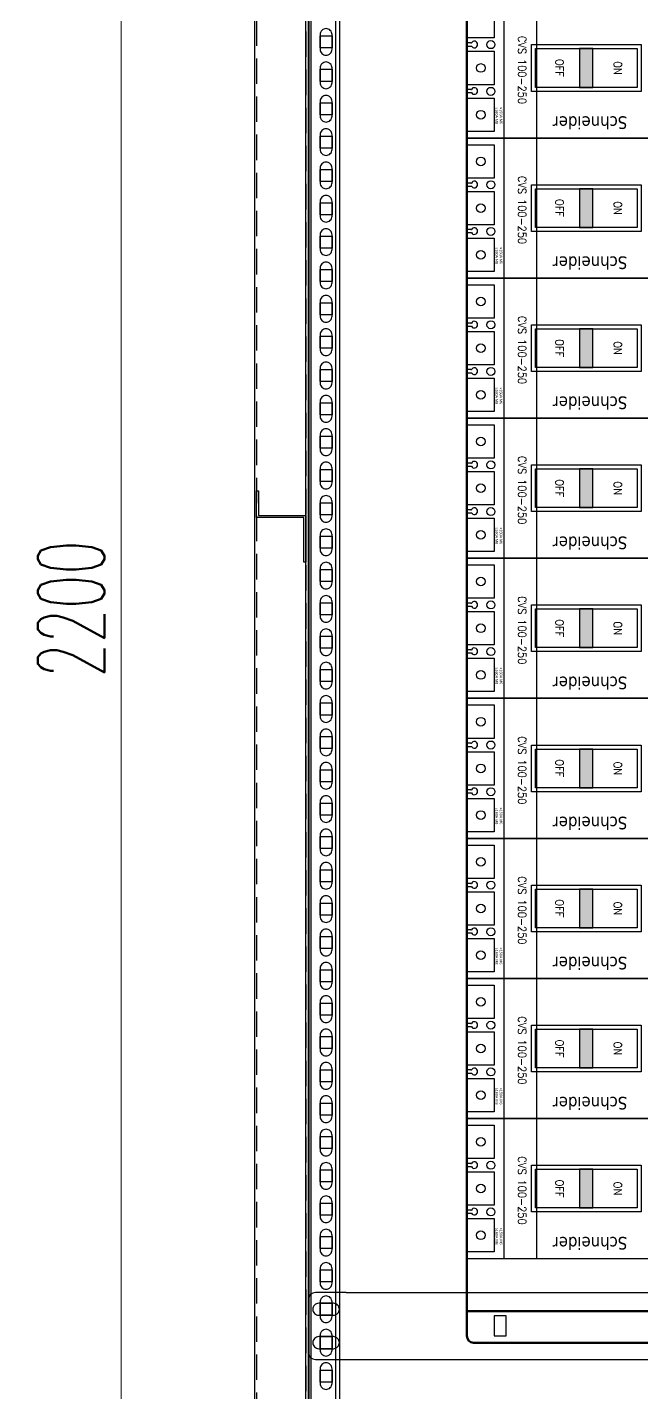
# Model space of a CAD drawing. Header units: millimetres. Extents: x 173893 to 258446, y -176540 to -123824.
# Drawn here: x 191979 to 192440, y -174046 to -173023 of the extents above; entities that cross this region are included whole.
import ezdxf
from ezdxf.enums import TextEntityAlignment as Align

# ---------------------------------------------------------------- set-up
doc = ezdxf.new("R2010")
doc.units = ezdxf.units.MM
doc.header["$LTSCALE"] = 3
doc.linetypes.add('HIDDEN', pattern=[9.525, 6.35, -3.175])
for name, color, linetype in [('@.VISIBLE', 7, 'Continuous'), ('dim', 7, 'Continuous'), ('Thiet bi', 7, 'Continuous')]:
    doc.layers.add(name, color=color, linetype=linetype)
doc.layers.add('Visible (ISO)', color=7, linetype='Continuous', lineweight=50)
doc.styles.add('Ann_w01', font='romans.shx', dxfattribs={"width": 0.6, "bigfont": 'chineset.shx'})
doc.styles.add('HW_Standard', font='complex.shx', dxfattribs={"width": 0.9})
doc.styles.get("Standard").update_dxf_attribs({"font": 'arial.ttf'})
doc.styles.add('STYLE1', font='', dxfattribs={"height": 20})
doc.styles.get('STYLE1').set_extended_font_data('.VnTeknicalH')
doc.dimstyles.new('Dim 01_SC25', dxfattribs={"dimscale": 25, "dimtxt": 2, "dimasz": 1.3, "dimexe": 0.5, "dimexo": 0.5, "dimgap": 0.5, "dimtad": 1, "dimdec": 1, "dimzin": 12, "dimdsep": 46, "dimtxsty": 'Ann_w01', "dimblk": 'OPEN30', "dimcen": 1.5, "dimclrd": 6, "dimclre": 6, "dimclrt": 3, "dimadec": 1, "dimazin": 3, "dimtm": 1e-09, "dimtfac": 1, "dimtdec": 1, "dimtix": 1, "dimtmove": 0, "dimatfit": 3, "dimldrblk": 'OPEN30', "dimfxl": 1, "dimtolj": 1, "dimlwd": 0, "dimlwe": 0, "dimarcsym": 0})

# ---------------------------------------------------------------- blocks, each defined once
blk = doc.blocks.new('_Open30')
at = {"color": 0, "linetype": 'ByBlock', "lineweight": -2}
for p, q in [((-1, 0.268), (0, 0)), ((0, 0), (-1, -0.268)), ((0, 0), (-1, 0))]:
    blk.add_line(p, q, dxfattribs=at)
blk = doc.blocks.new('*D72')
at = {"layer": 'Defpoints', "color": 0, "transparency": 16777216}
for p in [(192049.5, -172358.9), (192149.5, -172358.9), (192149.5, -174558.9)]:
    blk.add_point(p, dxfattribs=at)
at = {"layer": 'dim', "color": 6, "lineweight": 0, "transparency": 16777216}
for p, q in [((192137, -172358.9), (192037, -172358.9)), ((192049.5, -174526.4), (192049.5, -172391.4)), ((192137, -174558.9), (192037, -174558.9))]:
    blk.add_line(p, q, dxfattribs=at)
at = {"layer": 'dim', "color": 6, "lineweight": 0, "transparency": 16777216, "xscale": 32.5, "yscale": 32.5, "zscale": 32.5}
for p, rotation in [((192049.5, -172358.9), 90), ((192049.5, -174558.9), 270)]:
    blk.add_blockref('_Open30', p, dxfattribs=dict(at, rotation=rotation))
at = {"layer": 'dim', "color": 3, "transparency": 16777216, "insert": (192012, -173458.9), "char_height": 50, "attachment_point": 5, "rotation": 90, "style": 'Ann_w01'}
blk.add_mtext('\\A1;2200', dxfattribs=at)
blk = doc.blocks.new('Oval 20x9')
at = {"layer": '@.VISIBLE', "color": 2}
blk.add_lwpolyline([(-5.5, -4.5), (5.5, -4.5, 0.414214), (10, 0), (10, 0, 0.414214), (5.5, 4.5), (-5.5, 4.5, 0.414214), (-10, 0), (-10, 0, 0.414214)], format="xyb", close=True, dxfattribs=at)

msp = doc.modelspace()

# ---------------------------------------------------------------- hatches: boundary and pattern name
at = {"layer": 'Thiet bi'}
for points in [[(192403.02, -173038.88), (192393.02, -173038.88), (192393.02, -173067.88), (192403.02, -173067.88)], [(192403.02, -173143.88), (192393.02, -173143.88), (192393.02, -173172.88), (192403.02, -173172.88)], [(192403.02, -173248.88), (192393.02, -173248.88), (192393.02, -173277.88), (192403.02, -173277.88)], [(192403.02, -173353.88), (192393.02, -173353.88), (192393.02, -173382.88), (192403.02, -173382.88)], [(192403.02, -173458.88), (192393.02, -173458.88), (192393.02, -173487.88), (192403.02, -173487.88)], [(192403.02, -173563.88), (192393.02, -173563.88), (192393.02, -173592.88), (192403.02, -173592.88)], [(192403.02, -173668.88), (192393.02, -173668.88), (192393.02, -173697.88), (192403.02, -173697.88)], [(192403.02, -173773.88), (192393.02, -173773.88), (192393.02, -173802.88), (192403.02, -173802.88)], [(192403.02, -173878.88), (192393.02, -173878.88), (192393.02, -173907.88), (192403.02, -173907.88)]]:
    msp.add_hatch(color=8, dxfattribs=at).paths.add_polyline_path(points)

# ---------------------------------------------------------------- linework, layer by layer
at = {"color": 7}
for p, q in [((192336.5, -173105.88), (192336.5, -173000.88)), ((192361.05, -173105.88), (192361.05, -173000.88)), ((192336.5, -173210.88), (192336.5, -173105.88)), ((192361.05, -173210.88), (192361.05, -173105.88)), ((192336.5, -173315.88), (192336.5, -173210.88)), ((192361.05, -173315.88), (192361.05, -173210.88)), ((192336.5, -173420.88), (192336.5, -173315.88)), ((192361.05, -173420.88), (192361.05, -173315.88)), ((192336.5, -173525.88), (192336.5, -173420.88)), ((192361.05, -173525.88), (192361.05, -173420.88)), ((192336.5, -173630.88), (192336.5, -173525.88)), ((192361.05, -173630.88), (192361.05, -173525.88)), ((192336.5, -173735.88), (192336.5, -173630.88)), ((192361.05, -173735.88), (192361.05, -173630.88)), ((192336.5, -173840.88), (192336.5, -173735.88)), ((192361.05, -173840.88), (192361.05, -173735.88)), ((192336.5, -173945.88), (192336.5, -173840.88)), ((192361.05, -173945.88), (192361.05, -173840.88))]:
    msp.add_line(p, q, dxfattribs=at)
for points in [[(192149.48, -174458.88), (193049.48, -174458.88), (193049.48, -172358.88), (192149.48, -172358.88)], [(192189.48, -174418.88), (193009.48, -174418.88), (193009.48, -172398.88), (192189.48, -172398.88)], [(192198.48, -173029.38), (192207.48, -173029.38), (192207.48, -173038.38), (192198.48, -173038.38)], [(192436.02, -173038.88), (192436.02, -173067.88), (192360.02, -173067.88), (192360.02, -173038.88)], [(192198.48, -173054.38), (192207.48, -173054.38), (192207.48, -173063.38), (192198.48, -173063.38)], [(192198.48, -173079.38), (192207.48, -173079.38), (192207.48, -173088.38), (192198.48, -173088.38)], [(192198.48, -173104.38), (192207.48, -173104.38), (192207.48, -173113.38), (192198.48, -173113.38)], [(192198.48, -173129.38), (192207.48, -173129.38), (192207.48, -173138.38), (192198.48, -173138.38)], [(192436.02, -173143.88), (192436.02, -173172.88), (192360.02, -173172.88), (192360.02, -173143.88)], [(192198.48, -173154.38), (192207.48, -173154.38), (192207.48, -173163.38), (192198.48, -173163.38)], [(192198.48, -173179.38), (192207.48, -173179.38), (192207.48, -173188.38), (192198.48, -173188.38)], [(192198.48, -173204.38), (192207.48, -173204.38), (192207.48, -173213.38), (192198.48, -173213.38)], [(192198.48, -173229.38), (192207.48, -173229.38), (192207.48, -173238.38), (192198.48, -173238.38)], [(192198.48, -173254.38), (192207.48, -173254.38), (192207.48, -173263.38), (192198.48, -173263.38)], [(192436.02, -173248.88), (192436.02, -173277.88), (192360.02, -173277.88), (192360.02, -173248.88)], [(192198.48, -173279.38), (192207.48, -173279.38), (192207.48, -173288.38), (192198.48, -173288.38)], [(192198.48, -173304.38), (192207.48, -173304.38), (192207.48, -173313.38), (192198.48, -173313.38)], [(192198.48, -173329.38), (192207.48, -173329.38), (192207.48, -173338.38), (192198.48, -173338.38)], [(192198.48, -173354.38), (192207.48, -173354.38), (192207.48, -173363.38), (192198.48, -173363.38)], [(192436.02, -173353.88), (192436.02, -173382.88), (192360.02, -173382.88), (192360.02, -173353.88)], [(192198.48, -173379.38), (192207.48, -173379.38), (192207.48, -173388.38), (192198.48, -173388.38)], [(192198.48, -173404.38), (192207.48, -173404.38), (192207.48, -173413.38), (192198.48, -173413.38)], [(192198.48, -173429.38), (192207.48, -173429.38), (192207.48, -173438.38), (192198.48, -173438.38)], [(192198.48, -173454.38), (192207.48, -173454.38), (192207.48, -173463.38), (192198.48, -173463.38)], [(192436.02, -173458.88), (192436.02, -173487.88), (192360.02, -173487.88), (192360.02, -173458.88)], [(192198.48, -173479.38), (192207.48, -173479.38), (192207.48, -173488.38), (192198.48, -173488.38)], [(192198.48, -173504.38), (192207.48, -173504.38), (192207.48, -173513.38), (192198.48, -173513.38)], [(192198.48, -173529.38), (192207.48, -173529.38), (192207.48, -173538.38), (192198.48, -173538.38)], [(192198.48, -173554.38), (192207.48, -173554.38), (192207.48, -173563.38), (192198.48, -173563.38)], [(192436.02, -173563.88), (192436.02, -173592.88), (192360.02, -173592.88), (192360.02, -173563.88)], [(192198.48, -173579.38), (192207.48, -173579.38), (192207.48, -173588.38), (192198.48, -173588.38)], [(192198.48, -173604.38), (192207.48, -173604.38), (192207.48, -173613.38), (192198.48, -173613.38)], [(192198.48, -173629.38), (192207.48, -173629.38), (192207.48, -173638.38), (192198.48, -173638.38)], [(192198.48, -173654.38), (192207.48, -173654.38), (192207.48, -173663.38), (192198.48, -173663.38)], [(192436.02, -173668.88), (192436.02, -173697.88), (192360.02, -173697.88), (192360.02, -173668.88)], [(192198.48, -173679.38), (192207.48, -173679.38), (192207.48, -173688.38), (192198.48, -173688.38)], [(192198.48, -173704.38), (192207.48, -173704.38), (192207.48, -173713.38), (192198.48, -173713.38)], [(192198.48, -173729.38), (192207.48, -173729.38), (192207.48, -173738.38), (192198.48, -173738.38)], [(192198.48, -173754.38), (192207.48, -173754.38), (192207.48, -173763.38), (192198.48, -173763.38)], [(192198.48, -173779.38), (192207.48, -173779.38), (192207.48, -173788.38), (192198.48, -173788.38)], [(192436.02, -173773.88), (192436.02, -173802.88), (192360.02, -173802.88), (192360.02, -173773.88)], [(192198.48, -173804.38), (192207.48, -173804.38), (192207.48, -173813.38), (192198.48, -173813.38)], [(192198.48, -173829.38), (192207.48, -173829.38), (192207.48, -173838.38), (192198.48, -173838.38)], [(192198.48, -173854.38), (192207.48, -173854.38), (192207.48, -173863.38), (192198.48, -173863.38)], [(192198.48, -173879.38), (192207.48, -173879.38), (192207.48, -173888.38), (192198.48, -173888.38)], [(192436.02, -173878.88), (192436.02, -173907.88), (192360.02, -173907.88), (192360.02, -173878.88)], [(192198.48, -173904.38), (192207.48, -173904.38), (192207.48, -173913.38), (192198.48, -173913.38)], [(192198.48, -173929.38), (192207.48, -173929.38), (192207.48, -173938.38), (192198.48, -173938.38)], [(192198.48, -173954.38), (192207.48, -173954.38), (192207.48, -173963.38), (192198.48, -173963.38)], [(192198.48, -173979.38), (192207.48, -173979.38), (192207.48, -173988.38), (192198.48, -173988.38)], [(192198.48, -174004.38), (192207.48, -174004.38), (192207.48, -174013.38), (192198.48, -174013.38)], [(192198.48, -174029.38), (192207.48, -174029.38), (192207.48, -174038.38), (192198.48, -174038.38)]]:
    msp.add_lwpolyline(points, close=True)
at = {"linetype": 'HIDDEN'}
for points in [[(192150.98, -174457.38), (193047.98, -174457.38), (193047.98, -172360.38), (192150.98, -172360.38)], [(192187.98, -174420.38), (193010.98, -174420.38), (193010.98, -172397.38), (192187.98, -172397.38)]]:
    msp.add_lwpolyline(points, close=True, dxfattribs=at)
at = {"color": 151}
for points in [[(192187.98, -172370.38), (192207.98, -172370.38, -0.4142136), (192212.98, -172375.38), (192212.98, -174442.38, -0.4142136), (192207.98, -174447.38), (192187.98, -174447.38)], [(192198.48, -173028.38), (192198.48, -173039.38, 0.4142136), (192202.98, -173043.88), (192202.98, -173043.88, 0.4142136), (192207.48, -173039.38), (192207.48, -173028.38, 0.4142136), (192202.98, -173023.88), (192202.98, -173023.88, 0.4142136)], [(192198.48, -173053.38), (192198.48, -173064.38, 0.4142136), (192202.98, -173068.88), (192202.98, -173068.88, 0.4142136), (192207.48, -173064.38), (192207.48, -173053.38, 0.4142136), (192202.98, -173048.88), (192202.98, -173048.88, 0.4142136)], [(192198.48, -173078.38), (192198.48, -173089.38, 0.4142136), (192202.98, -173093.88), (192202.98, -173093.88, 0.4142136), (192207.48, -173089.38), (192207.48, -173078.38, 0.4142136), (192202.98, -173073.88), (192202.98, -173073.88, 0.4142136)], [(192198.48, -173103.38), (192198.48, -173114.38, 0.4142136), (192202.98, -173118.88), (192202.98, -173118.88, 0.4142136), (192207.48, -173114.38), (192207.48, -173103.38, 0.4142136), (192202.98, -173098.88), (192202.98, -173098.88, 0.4142136)], [(192198.48, -173128.38), (192198.48, -173139.38, 0.4142136), (192202.98, -173143.88), (192202.98, -173143.88, 0.4142136), (192207.48, -173139.38), (192207.48, -173128.38, 0.4142136), (192202.98, -173123.88), (192202.98, -173123.88, 0.4142136)], [(192198.48, -173153.38), (192198.48, -173164.38, 0.4142136), (192202.98, -173168.88), (192202.98, -173168.88, 0.4142136), (192207.48, -173164.38), (192207.48, -173153.38, 0.4142136), (192202.98, -173148.88), (192202.98, -173148.88, 0.4142136)], [(192198.48, -173178.38), (192198.48, -173189.38, 0.4142136), (192202.98, -173193.88), (192202.98, -173193.88, 0.4142136), (192207.48, -173189.38), (192207.48, -173178.38, 0.4142136), (192202.98, -173173.88), (192202.98, -173173.88, 0.4142136)], [(192198.48, -173203.38), (192198.48, -173214.38, 0.4142136), (192202.98, -173218.88), (192202.98, -173218.88, 0.4142136), (192207.48, -173214.38), (192207.48, -173203.38, 0.4142136), (192202.98, -173198.88), (192202.98, -173198.88, 0.4142136)], [(192198.48, -173228.38), (192198.48, -173239.38, 0.4142136), (192202.98, -173243.88), (192202.98, -173243.88, 0.4142136), (192207.48, -173239.38), (192207.48, -173228.38, 0.4142136), (192202.98, -173223.88), (192202.98, -173223.88, 0.4142136)], [(192198.48, -173253.38), (192198.48, -173264.38, 0.4142136), (192202.98, -173268.88), (192202.98, -173268.88, 0.4142136), (192207.48, -173264.38), (192207.48, -173253.38, 0.4142136), (192202.98, -173248.88), (192202.98, -173248.88, 0.4142136)], [(192198.48, -173278.38), (192198.48, -173289.38, 0.4142136), (192202.98, -173293.88), (192202.98, -173293.88, 0.4142136), (192207.48, -173289.38), (192207.48, -173278.38, 0.4142136), (192202.98, -173273.88), (192202.98, -173273.88, 0.4142136)], [(192198.48, -173303.38), (192198.48, -173314.38, 0.4142136), (192202.98, -173318.88), (192202.98, -173318.88, 0.4142136), (192207.48, -173314.38), (192207.48, -173303.38, 0.4142136), (192202.98, -173298.88), (192202.98, -173298.88, 0.4142136)], [(192198.48, -173328.38), (192198.48, -173339.38, 0.4142136), (192202.98, -173343.88), (192202.98, -173343.88, 0.4142136), (192207.48, -173339.38), (192207.48, -173328.38, 0.4142136), (192202.98, -173323.88), (192202.98, -173323.88, 0.4142136)], [(192198.48, -173353.38), (192198.48, -173364.38, 0.4142136), (192202.98, -173368.88), (192202.98, -173368.88, 0.4142136), (192207.48, -173364.38), (192207.48, -173353.38, 0.4142136), (192202.98, -173348.88), (192202.98, -173348.88, 0.4142136)], [(192198.48, -173378.38), (192198.48, -173389.38, 0.4142136), (192202.98, -173393.88), (192202.98, -173393.88, 0.4142136), (192207.48, -173389.38), (192207.48, -173378.38, 0.4142136), (192202.98, -173373.88), (192202.98, -173373.88, 0.4142136)], [(192198.48, -173403.38), (192198.48, -173414.38, 0.4142136), (192202.98, -173418.88), (192202.98, -173418.88, 0.4142136), (192207.48, -173414.38), (192207.48, -173403.38, 0.4142136), (192202.98, -173398.88), (192202.98, -173398.88, 0.4142136)], [(192198.48, -173428.38), (192198.48, -173439.38, 0.4142136), (192202.98, -173443.88), (192202.98, -173443.88, 0.4142136), (192207.48, -173439.38), (192207.48, -173428.38, 0.4142136), (192202.98, -173423.88), (192202.98, -173423.88, 0.4142136)], [(192198.48, -173453.38), (192198.48, -173464.38, 0.4142136), (192202.98, -173468.88), (192202.98, -173468.88, 0.4142136), (192207.48, -173464.38), (192207.48, -173453.38, 0.4142136), (192202.98, -173448.88), (192202.98, -173448.88, 0.4142136)], [(192198.48, -173478.38), (192198.48, -173489.38, 0.4142136), (192202.98, -173493.88), (192202.98, -173493.88, 0.4142136), (192207.48, -173489.38), (192207.48, -173478.38, 0.4142136), (192202.98, -173473.88), (192202.98, -173473.88, 0.4142136)], [(192198.48, -173503.38), (192198.48, -173514.38, 0.4142136), (192202.98, -173518.88), (192202.98, -173518.88, 0.4142136), (192207.48, -173514.38), (192207.48, -173503.38, 0.4142136), (192202.98, -173498.88), (192202.98, -173498.88, 0.4142136)], [(192198.48, -173528.38), (192198.48, -173539.38, 0.4142136), (192202.98, -173543.88), (192202.98, -173543.88, 0.4142136), (192207.48, -173539.38), (192207.48, -173528.38, 0.4142136), (192202.98, -173523.88), (192202.98, -173523.88, 0.4142136)], [(192198.48, -173553.38), (192198.48, -173564.38, 0.4142136), (192202.98, -173568.88), (192202.98, -173568.88, 0.4142136), (192207.48, -173564.38), (192207.48, -173553.38, 0.4142136), (192202.98, -173548.88), (192202.98, -173548.88, 0.4142136)], [(192198.48, -173578.38), (192198.48, -173589.38, 0.4142136), (192202.98, -173593.88), (192202.98, -173593.88, 0.4142136), (192207.48, -173589.38), (192207.48, -173578.38, 0.4142136), (192202.98, -173573.88), (192202.98, -173573.88, 0.4142136)], [(192198.48, -173603.38), (192198.48, -173614.38, 0.4142136), (192202.98, -173618.88), (192202.98, -173618.88, 0.4142136), (192207.48, -173614.38), (192207.48, -173603.38, 0.4142136), (192202.98, -173598.88), (192202.98, -173598.88, 0.4142136)], [(192198.48, -173628.38), (192198.48, -173639.38, 0.4142136), (192202.98, -173643.88), (192202.98, -173643.88, 0.4142136), (192207.48, -173639.38), (192207.48, -173628.38, 0.4142136), (192202.98, -173623.88), (192202.98, -173623.88, 0.4142136)], [(192198.48, -173653.38), (192198.48, -173664.38, 0.4142136), (192202.98, -173668.88), (192202.98, -173668.88, 0.4142136), (192207.48, -173664.38), (192207.48, -173653.38, 0.4142136), (192202.98, -173648.88), (192202.98, -173648.88, 0.4142136)], [(192198.48, -173678.38), (192198.48, -173689.38, 0.4142136), (192202.98, -173693.88), (192202.98, -173693.88, 0.4142136), (192207.48, -173689.38), (192207.48, -173678.38, 0.4142136), (192202.98, -173673.88), (192202.98, -173673.88, 0.4142136)], [(192198.48, -173703.38), (192198.48, -173714.38, 0.4142136), (192202.98, -173718.88), (192202.98, -173718.88, 0.4142136), (192207.48, -173714.38), (192207.48, -173703.38, 0.4142136), (192202.98, -173698.88), (192202.98, -173698.88, 0.4142136)], [(192198.48, -173728.38), (192198.48, -173739.38, 0.4142136), (192202.98, -173743.88), (192202.98, -173743.88, 0.4142136), (192207.48, -173739.38), (192207.48, -173728.38, 0.4142136), (192202.98, -173723.88), (192202.98, -173723.88, 0.4142136)], [(192198.48, -173753.38), (192198.48, -173764.38, 0.4142136), (192202.98, -173768.88), (192202.98, -173768.88, 0.4142136), (192207.48, -173764.38), (192207.48, -173753.38, 0.4142136), (192202.98, -173748.88), (192202.98, -173748.88, 0.4142136)], [(192198.48, -173778.38), (192198.48, -173789.38, 0.4142136), (192202.98, -173793.88), (192202.98, -173793.88, 0.4142136), (192207.48, -173789.38), (192207.48, -173778.38, 0.4142136), (192202.98, -173773.88), (192202.98, -173773.88, 0.4142136)], [(192198.48, -173803.38), (192198.48, -173814.38, 0.4142136), (192202.98, -173818.88), (192202.98, -173818.88, 0.4142136), (192207.48, -173814.38), (192207.48, -173803.38, 0.4142136), (192202.98, -173798.88), (192202.98, -173798.88, 0.4142136)], [(192198.48, -173828.38), (192198.48, -173839.38, 0.4142136), (192202.98, -173843.88), (192202.98, -173843.88, 0.4142136), (192207.48, -173839.38), (192207.48, -173828.38, 0.4142136), (192202.98, -173823.88), (192202.98, -173823.88, 0.4142136)], [(192198.48, -173853.38), (192198.48, -173864.38, 0.4142136), (192202.98, -173868.88), (192202.98, -173868.88, 0.4142136), (192207.48, -173864.38), (192207.48, -173853.38, 0.4142136), (192202.98, -173848.88), (192202.98, -173848.88, 0.4142136)], [(192198.48, -173878.38), (192198.48, -173889.38, 0.4142136), (192202.98, -173893.88), (192202.98, -173893.88, 0.4142136), (192207.48, -173889.38), (192207.48, -173878.38, 0.4142136), (192202.98, -173873.88), (192202.98, -173873.88, 0.4142136)], [(192198.48, -173903.38), (192198.48, -173914.38, 0.4142136), (192202.98, -173918.88), (192202.98, -173918.88, 0.4142136), (192207.48, -173914.38), (192207.48, -173903.38, 0.4142136), (192202.98, -173898.88), (192202.98, -173898.88, 0.4142136)], [(192198.48, -173928.38), (192198.48, -173939.38, 0.4142136), (192202.98, -173943.88), (192202.98, -173943.88, 0.4142136), (192207.48, -173939.38), (192207.48, -173928.38, 0.4142136), (192202.98, -173923.88), (192202.98, -173923.88, 0.4142136)], [(192198.48, -173953.38), (192198.48, -173964.38, 0.4142136), (192202.98, -173968.88), (192202.98, -173968.88, 0.4142136), (192207.48, -173964.38), (192207.48, -173953.38, 0.4142136), (192202.98, -173948.88), (192202.98, -173948.88, 0.4142136)], [(192198.48, -173978.38), (192198.48, -173989.38, 0.4142136), (192202.98, -173993.88), (192202.98, -173993.88, 0.4142136), (192207.48, -173989.38), (192207.48, -173978.38, 0.4142136), (192202.98, -173973.88), (192202.98, -173973.88, 0.4142136)], [(192198.48, -174003.38), (192198.48, -174014.38, 0.4142136), (192202.98, -174018.88), (192202.98, -174018.88, 0.4142136), (192207.48, -174014.38), (192207.48, -174003.38, 0.4142136), (192202.98, -173998.88), (192202.98, -173998.88, 0.4142136)], [(192198.48, -174028.38), (192198.48, -174039.38, 0.4142136), (192202.98, -174043.88), (192202.98, -174043.88, 0.4142136), (192207.48, -174039.38), (192207.48, -174028.38, 0.4142136), (192202.98, -174023.88), (192202.98, -174023.88, 0.4142136)]]:
    msp.add_lwpolyline(points, format="xyb", close=True, dxfattribs=at)
at = {"color": 6}
for points in [[(192189.98, -174418.38), (193008.98, -174418.38), (193008.98, -172399.38), (192189.98, -172399.38)], [(192191.48, -174416.88), (193007.48, -174416.88), (193007.48, -172400.88), (192191.48, -172400.88)], [(192209.98, -174398.38), (192988.98, -174398.38), (192988.98, -172419.38), (192209.98, -172419.38)]]:
    msp.add_lwpolyline(points, close=True, dxfattribs=at)
at = {"color": 5}
for points in [[(192439.02, -173035.88), (192439.02, -173070.88), (192357.02, -173070.88), (192357.02, -173035.88)], [(192439.02, -173140.88), (192439.02, -173175.88), (192357.02, -173175.88), (192357.02, -173140.88)], [(192439.02, -173245.88), (192439.02, -173280.88), (192357.02, -173280.88), (192357.02, -173245.88)], [(192439.02, -173350.88), (192439.02, -173385.88), (192357.02, -173385.88), (192357.02, -173350.88)], [(192439.02, -173455.88), (192439.02, -173490.88), (192357.02, -173490.88), (192357.02, -173455.88)], [(192439.02, -173560.88), (192439.02, -173595.88), (192357.02, -173595.88), (192357.02, -173560.88)], [(192439.02, -173665.88), (192439.02, -173700.88), (192357.02, -173700.88), (192357.02, -173665.88)], [(192439.02, -173770.88), (192439.02, -173805.88), (192357.02, -173805.88), (192357.02, -173770.88)], [(192439.02, -173875.88), (192439.02, -173910.88), (192357.02, -173910.88), (192357.02, -173875.88)]]:
    msp.add_lwpolyline(points, close=True, dxfattribs=at)
at = {"color": 1}
msp.add_lwpolyline([(192152.48, -173388.88), (192187.98, -173388.88), (192187.98, -173423.88), (192186.48, -173423.88), (192186.48, -173390.38), (192150.98, -173390.38), (192150.98, -173370.38), (192152.48, -173370.38)], close=True, dxfattribs=at)
at = {"layer": '@.VISIBLE'}
for p, q in [((192217.98, -173971.38), (192980.98, -173971.38)), ((192217.98, -174021.38), (192980.98, -174021.38))]:
    msp.add_line(p, q, dxfattribs=at)
msp.add_lwpolyline([(192217.98, -173971.38), (192194.98, -173971.38, 0.4142136), (192189.98, -173976.38), (192189.98, -174016.38, 0.4142136), (192194.98, -174021.38), (192217.98, -174021.38)], format="xyb", dxfattribs=at)
at = {"layer": '@.VISIBLE', "color": 3}
msp.add_lwpolyline([(192337.98, -174003.88), (192337.98, -173988.88), (192328.98, -173988.88), (192328.98, -174003.88)], close=True, dxfattribs=at)
at = {"layer": 'Thiet bi', "color": 0, "linetype": 'Continuous', "lineweight": -3}
for p, q in [((192311.58, -173034.59), (192308.48, -173034.59)), ((192308.48, -173036.91), (192311.58, -173036.91)), ((192311.58, -173034.59), (192311.87, -173034.59)), ((192311.58, -173036.91), (192311.87, -173036.91)), ((192311.58, -173069.46), (192308.48, -173069.46)), ((192311.58, -173069.46), (192308.48, -173069.46)), ((192308.48, -173071.78), (192311.58, -173071.78)), ((192311.58, -173069.46), (192311.87, -173069.46)), ((192311.58, -173071.78), (192311.87, -173071.78)), ((192311.58, -173139.59), (192308.48, -173139.59)), ((192308.48, -173141.91), (192311.58, -173141.91)), ((192311.58, -173139.59), (192311.87, -173139.59)), ((192311.58, -173141.91), (192311.87, -173141.91)), ((192311.58, -173174.46), (192308.48, -173174.46)), ((192311.58, -173174.46), (192308.48, -173174.46)), ((192311.58, -173174.46), (192311.87, -173174.46)), ((192308.48, -173176.78), (192311.58, -173176.78)), ((192311.58, -173176.78), (192311.87, -173176.78)), ((192311.58, -173244.59), (192308.48, -173244.59)), ((192308.48, -173246.91), (192311.58, -173246.91)), ((192311.58, -173244.59), (192311.87, -173244.59)), ((192311.58, -173246.91), (192311.87, -173246.91)), ((192311.58, -173279.46), (192308.48, -173279.46)), ((192311.58, -173279.46), (192308.48, -173279.46)), ((192308.48, -173281.78), (192311.58, -173281.78)), ((192311.58, -173279.46), (192311.87, -173279.46)), ((192311.58, -173281.78), (192311.87, -173281.78)), ((192311.58, -173349.59), (192308.48, -173349.59)), ((192311.58, -173349.59), (192311.87, -173349.59)), ((192308.48, -173351.91), (192311.58, -173351.91)), ((192311.58, -173351.91), (192311.87, -173351.91)), ((192311.58, -173384.46), (192308.48, -173384.46)), ((192311.58, -173384.46), (192308.48, -173384.46)), ((192308.48, -173386.78), (192311.58, -173386.78)), ((192311.58, -173384.46), (192311.87, -173384.46)), ((192311.58, -173386.78), (192311.87, -173386.78)), ((192311.58, -173454.59), (192308.48, -173454.59)), ((192308.48, -173456.91), (192311.58, -173456.91)), ((192311.58, -173454.59), (192311.87, -173454.59)), ((192311.58, -173456.91), (192311.87, -173456.91)), ((192311.58, -173489.46), (192308.48, -173489.46)), ((192311.58, -173489.46), (192308.48, -173489.46)), ((192308.48, -173491.78), (192311.58, -173491.78)), ((192311.58, -173489.46), (192311.87, -173489.46)), ((192311.58, -173491.78), (192311.87, -173491.78)), ((192311.58, -173559.59), (192308.48, -173559.59)), ((192308.48, -173561.91), (192311.58, -173561.91)), ((192311.58, -173559.59), (192311.87, -173559.59)), ((192311.58, -173561.91), (192311.87, -173561.91)), ((192311.58, -173594.46), (192308.48, -173594.46)), ((192311.58, -173594.46), (192308.48, -173594.46)), ((192311.58, -173594.46), (192311.87, -173594.46)), ((192308.48, -173596.78), (192311.58, -173596.78)), ((192311.58, -173596.78), (192311.87, -173596.78)), ((192311.58, -173664.59), (192308.48, -173664.59)), ((192308.48, -173666.91), (192311.58, -173666.91)), ((192311.58, -173664.59), (192311.87, -173664.59)), ((192311.58, -173666.91), (192311.87, -173666.91)), ((192311.58, -173699.46), (192308.48, -173699.46)), ((192311.58, -173699.46), (192308.48, -173699.46)), ((192308.48, -173701.78), (192311.58, -173701.78)), ((192311.58, -173699.46), (192311.87, -173699.46)), ((192311.58, -173701.78), (192311.87, -173701.78)), ((192311.58, -173769.59), (192308.48, -173769.59)), ((192311.58, -173769.59), (192311.87, -173769.59)), ((192308.48, -173771.91), (192311.58, -173771.91)), ((192311.58, -173771.91), (192311.87, -173771.91)), ((192311.58, -173804.46), (192308.48, -173804.46)), ((192311.58, -173804.46), (192308.48, -173804.46)), ((192308.48, -173806.78), (192311.58, -173806.78)), ((192311.58, -173804.46), (192311.87, -173804.46)), ((192311.58, -173806.78), (192311.87, -173806.78)), ((192311.58, -173874.59), (192308.48, -173874.59)), ((192308.48, -173876.91), (192311.58, -173876.91)), ((192311.58, -173874.59), (192311.87, -173874.59)), ((192311.58, -173876.91), (192311.87, -173876.91)), ((192311.58, -173909.46), (192308.48, -173909.46)), ((192311.58, -173909.46), (192308.48, -173909.46)), ((192308.48, -173911.78), (192311.58, -173911.78)), ((192311.58, -173909.46), (192311.87, -173909.46)), ((192311.58, -173911.78), (192311.87, -173911.78))]:
    msp.add_line(p, q, dxfattribs=at)
at = {"layer": 'Thiet bi', "color": 0}
for points in [[(192469.48, -173000.88), (192308.48, -173000.88), (192308.48, -173105.88), (192469.48, -173105.88)], [(192469.48, -173105.88), (192308.48, -173105.88), (192308.48, -173210.88), (192469.48, -173210.88)], [(192469.48, -173210.88), (192308.48, -173210.88), (192308.48, -173315.88), (192469.48, -173315.88)], [(192469.48, -173315.88), (192308.48, -173315.88), (192308.48, -173420.88), (192469.48, -173420.88)], [(192469.48, -173420.88), (192308.48, -173420.88), (192308.48, -173525.88), (192469.48, -173525.88)], [(192469.48, -173525.88), (192308.48, -173525.88), (192308.48, -173630.88), (192469.48, -173630.88)], [(192469.48, -173630.88), (192308.48, -173630.88), (192308.48, -173735.88), (192469.48, -173735.88)], [(192469.48, -173735.88), (192308.48, -173735.88), (192308.48, -173840.88), (192469.48, -173840.88)], [(192469.48, -173840.88), (192308.48, -173840.88), (192308.48, -173945.88), (192469.48, -173945.88)]]:
    msp.add_lwpolyline(points, close=True, dxfattribs=at)
at = {"layer": 'Thiet bi', "color": 1}
for points in [[(192308.48, -173005.88), (192328.98, -173005.88), (192328.98, -173030.88), (192308.48, -173030.88)], [(192308.48, -173040.88), (192328.98, -173040.88), (192328.98, -173065.88), (192308.48, -173065.88)], [(192308.48, -173075.88), (192328.98, -173075.88), (192328.98, -173100.88), (192308.48, -173100.88)], [(192308.48, -173110.88), (192328.98, -173110.88), (192328.98, -173135.88), (192308.48, -173135.88)], [(192308.48, -173145.88), (192328.98, -173145.88), (192328.98, -173170.88), (192308.48, -173170.88)], [(192308.48, -173180.88), (192328.98, -173180.88), (192328.98, -173205.88), (192308.48, -173205.88)], [(192308.48, -173215.88), (192328.98, -173215.88), (192328.98, -173240.88), (192308.48, -173240.88)], [(192308.48, -173250.88), (192328.98, -173250.88), (192328.98, -173275.88), (192308.48, -173275.88)], [(192308.48, -173285.88), (192328.98, -173285.88), (192328.98, -173310.88), (192308.48, -173310.88)], [(192308.48, -173320.88), (192328.98, -173320.88), (192328.98, -173345.88), (192308.48, -173345.88)], [(192308.48, -173355.88), (192328.98, -173355.88), (192328.98, -173380.88), (192308.48, -173380.88)], [(192308.48, -173390.88), (192328.98, -173390.88), (192328.98, -173415.88), (192308.48, -173415.88)], [(192308.48, -173425.88), (192328.98, -173425.88), (192328.98, -173450.88), (192308.48, -173450.88)], [(192308.48, -173460.88), (192328.98, -173460.88), (192328.98, -173485.88), (192308.48, -173485.88)], [(192308.48, -173495.88), (192328.98, -173495.88), (192328.98, -173520.88), (192308.48, -173520.88)], [(192308.48, -173530.88), (192328.98, -173530.88), (192328.98, -173555.88), (192308.48, -173555.88)], [(192308.48, -173565.88), (192328.98, -173565.88), (192328.98, -173590.88), (192308.48, -173590.88)], [(192308.48, -173600.88), (192328.98, -173600.88), (192328.98, -173625.88), (192308.48, -173625.88)], [(192308.48, -173635.88), (192328.98, -173635.88), (192328.98, -173660.88), (192308.48, -173660.88)], [(192308.48, -173670.88), (192328.98, -173670.88), (192328.98, -173695.88), (192308.48, -173695.88)], [(192308.48, -173705.88), (192328.98, -173705.88), (192328.98, -173730.88), (192308.48, -173730.88)], [(192308.48, -173740.88), (192328.98, -173740.88), (192328.98, -173765.88), (192308.48, -173765.88)], [(192308.48, -173775.88), (192328.98, -173775.88), (192328.98, -173800.88), (192308.48, -173800.88)], [(192308.48, -173810.88), (192328.98, -173810.88), (192328.98, -173835.88), (192308.48, -173835.88)], [(192308.48, -173845.88), (192328.98, -173845.88), (192328.98, -173870.88), (192308.48, -173870.88)], [(192308.48, -173880.88), (192328.98, -173880.88), (192328.98, -173905.88), (192308.48, -173905.88)], [(192308.48, -173915.88), (192328.98, -173915.88), (192328.98, -173940.88), (192308.48, -173940.88)]]:
    msp.add_lwpolyline(points, dxfattribs=at)
at = {"layer": 'Thiet bi'}
for points in [[(192393.02, -173038.88), (192393.02, -173067.88), (192403.02, -173067.88), (192403.02, -173038.88)], [(192393.02, -173143.88), (192393.02, -173172.88), (192403.02, -173172.88), (192403.02, -173143.88)], [(192393.02, -173248.88), (192393.02, -173277.88), (192403.02, -173277.88), (192403.02, -173248.88)], [(192393.02, -173353.88), (192393.02, -173382.88), (192403.02, -173382.88), (192403.02, -173353.88)], [(192393.02, -173458.88), (192393.02, -173487.88), (192403.02, -173487.88), (192403.02, -173458.88)], [(192393.02, -173563.88), (192393.02, -173592.88), (192403.02, -173592.88), (192403.02, -173563.88)], [(192393.02, -173668.88), (192393.02, -173697.88), (192403.02, -173697.88), (192403.02, -173668.88)], [(192393.02, -173773.88), (192393.02, -173802.88), (192403.02, -173802.88), (192403.02, -173773.88)], [(192393.02, -173878.88), (192393.02, -173907.88), (192403.02, -173907.88), (192403.02, -173878.88)]]:
    msp.add_lwpolyline(points, close=True, dxfattribs=at)
at = {"layer": 'Thiet bi', "color": 3}
for centre in [(192326.48, -173035.88), (192326.48, -173070.88), (192326.48, -173140.88), (192326.48, -173175.88), (192326.48, -173245.88), (192326.48, -173280.88), (192326.48, -173350.88), (192326.48, -173385.88), (192326.48, -173455.88), (192326.48, -173490.88), (192326.48, -173560.88), (192326.48, -173595.88), (192326.48, -173665.88), (192326.48, -173700.88), (192326.48, -173770.88), (192326.48, -173805.88), (192326.48, -173875.88), (192326.48, -173910.88)]:
    msp.add_circle(centre, 3, dxfattribs=at)
at = {"layer": 'Thiet bi', "color": 1}
for centre in [(192318.98, -173053.38), (192318.98, -173088.38), (192318.98, -173123.38), (192318.98, -173158.38), (192318.98, -173193.38), (192318.98, -173228.38), (192318.98, -173263.38), (192318.98, -173298.38), (192318.98, -173333.38), (192318.98, -173368.38), (192318.98, -173403.38), (192318.98, -173438.38), (192318.98, -173473.38), (192318.98, -173508.38), (192318.98, -173543.38), (192318.98, -173578.38), (192318.98, -173613.38), (192318.98, -173648.38), (192318.98, -173683.38), (192318.98, -173718.38), (192318.98, -173753.38), (192318.98, -173788.38), (192318.98, -173823.38), (192318.98, -173858.38), (192318.98, -173893.38), (192318.98, -173928.38)]:
    msp.add_circle(centre, 3.25, dxfattribs=at)
at = {"layer": 'Thiet bi', "color": 0, "linetype": 'Continuous', "lineweight": -3}
for centre in [(192314.08, -173035.75), (192314.08, -173070.62), (192314.08, -173140.75), (192314.08, -173175.62), (192314.08, -173245.75), (192314.08, -173280.62), (192314.08, -173350.75), (192314.08, -173385.62), (192314.08, -173455.75), (192314.08, -173490.62), (192314.08, -173560.75), (192314.08, -173595.62), (192314.08, -173665.75), (192314.08, -173700.62), (192314.08, -173770.75), (192314.08, -173805.62), (192314.08, -173875.75), (192314.08, -173910.62)]:
    msp.add_arc(centre, 2.5, 207.71905, 152.28095, dxfattribs=at)
at = {"layer": 'Visible (ISO)', "color": 3}
for p, q in [((192308.48, -173985.38), (192308.48, -174003.88)), ((192313.48, -174008.88), (192464.48, -174008.88))]:
    msp.add_line(p, q, dxfattribs=at)
msp.add_lwpolyline([(192308.48, -173985.38), (192308.48, -172922.38), (192469.48, -172922.38), (192469.48, -173985.38)], close=True, dxfattribs=at)
msp.add_arc((192313.48, -174003.88), 5, 180, 270, dxfattribs=at)

# ---------------------------------------------------------------- block references
at = {"layer": '@.VISIBLE'}
for p in [(192202.98, -173983.88), (192202.98, -174008.88)]:
    msp.add_blockref('Oval 20x9', p, dxfattribs=at)

# ---------------------------------------------------------------- texts
at = {"color": 7, "char_height": 2, "attachment_point": 1, "rotation": 270, "style": 'STYLE1'}
for insert in [(192335.17, -173082.74), (192335.17, -173187.74), (192335.17, -173292.74), (192335.17, -173397.74), (192335.17, -173502.74), (192335.17, -173607.74), (192335.17, -173712.74), (192335.17, -173817.74), (192335.17, -173922.74)]:
    msp.add_mtext_dynamic_manual_height_columns('{\\fCandara|b0|i0|c0|p34;\\C256;≤}150A M6\\P{\\fCandara|b0|i0|c0|p34;\\C256;≥}160A M8', width=27.7918, gutter_width=7.5, heights=[0], dxfattribs=dict(at, insert=insert))
at = {"layer": 'Thiet bi', "style": 'HW_Standard', "width": 0.9}
for p in [(192349.89, -173056.68), (192349.89, -173161.68), (192349.89, -173266.68), (192349.89, -173371.68), (192349.89, -173476.68), (192349.89, -173581.68), (192349.89, -173686.68), (192349.89, -173791.68), (192349.89, -173896.68)]:
    msp.add_text('CVS 100-250 ', height=6, rotation=270, dxfattribs=at).set_placement(p, align=Align.MIDDLE_CENTER)
at = {"layer": 'Thiet bi', "color": 1, "style": 'HW_Standard', "width": 0.9}
for p in [(192377.99, -173053.32), (192377.99, -173158.32), (192377.99, -173263.32), (192377.99, -173368.32), (192377.99, -173473.32), (192377.99, -173578.32), (192377.99, -173683.32), (192377.99, -173788.32), (192377.99, -173893.32)]:
    msp.add_text('OFF', height=6, rotation=270, dxfattribs=at).set_placement(p, align=Align.MIDDLE_CENTER)
at = {"layer": 'Thiet bi', "color": 3, "style": 'HW_Standard', "width": 0.9}
for p in [(192421.54, -173053.32), (192421.54, -173158.32), (192421.54, -173263.32), (192421.54, -173368.32), (192421.54, -173473.32), (192421.54, -173578.32), (192421.54, -173683.32), (192421.54, -173788.32), (192421.54, -173893.32)]:
    msp.add_text('ON', height=6, rotation=270, dxfattribs=at).set_placement(p, align=Align.MIDDLE_CENTER)
at = {"layer": 'Thiet bi', "color": 4, "char_height": 9.45, "attachment_point": 1, "rotation": 180}
for insert in [(192428.65, -173099.07), (192428.65, -173204.07), (192428.65, -173309.07), (192428.65, -173414.07), (192428.65, -173519.07), (192428.65, -173624.07), (192428.65, -173729.07), (192428.65, -173834.07), (192428.65, -173939.07)]:
    msp.add_mtext_dynamic_manual_height_columns('{\\fTahoma|b0|i0|c0|p34;\\C114;\\c4758291;Schneider}', width=9.45, gutter_width=0.15, heights=[0], dxfattribs=dict(at, insert=insert))

# ---------------------------------------------------------------- dimensions: what is measured, and where the dimension line sits
at = {"layer": 'dim'}
dim = msp.add_linear_dim(base=(192049.48, -172358.88), p1=(192149.48, -174558.88), p2=(192149.48, -172358.88), angle=90, dimstyle='Dim 01_SC25', dxfattribs=at)
dim.commit()
dim.dimension.update_dxf_attribs({"geometry": '*D72', "text_midpoint": (192011.98, -173458.88)})

doc.saveas('drawing.dxf')
